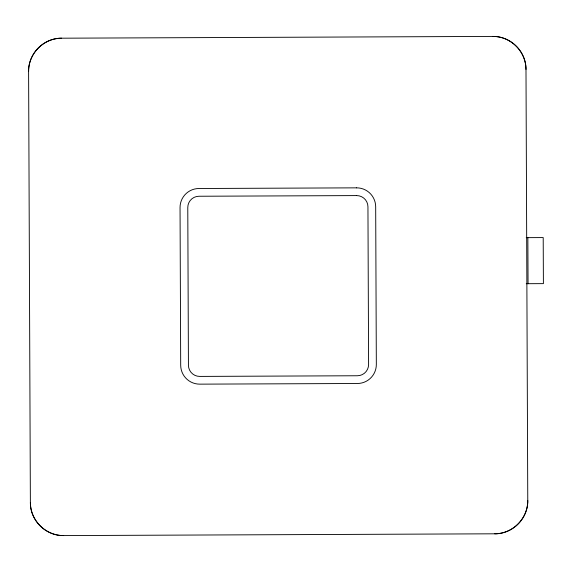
<?xml version="1.0" encoding="UTF-8"?>
<svg xmlns="http://www.w3.org/2000/svg" width="572" height="572" viewBox="0 0 572 572"><rect width="100%" height="100%" fill="white"/><g stroke="black" fill="none" stroke-linecap="round" stroke-linejoin="round"><path stroke-width="0.86" d="M28.6 71.493C28.192 53.768 43.894 37.931 61.626 38.195L492.692 36.415C510.417 36.007 526.254 51.709 525.99 69.434L527.77 500.507C528.185 518.232 512.476 534.069 494.751 533.805L63.678 535.585C45.953 535.993 30.123 520.291 30.38 502.566L28.6 71.493A33.162 33.162 0 0 1 61.626 38.195M526.24 237.652L543.207 237.58L543.4 283.633L526.261 283.705M527.856 237.645L528.049 283.698M527.77 500.507A33.162 33.162 0 0 1 494.751 533.805M492.692 36.415A33.162 33.162 0 0 1 525.99 69.434M63.678 535.585A33.162 33.162 0 0 1 30.38 502.566M356.613 187.852L198.949 188.503A18.983 18.983 0 0 0 180.044 207.572L180.695 365.236A18.983 18.983 0 0 0 199.757 384.148L357.428 383.497A18.983 18.983 0 0 0 376.333 364.428L375.682 206.764A18.983 18.983 0 0 0 356.613 187.852M356.649 195.588L198.977 196.246A11.247 11.247 0 0 0 187.78 207.536L188.431 365.208A11.247 11.247 0 0 0 199.728 376.412L357.393 375.754A11.247 11.247 0 0 0 368.597 364.464L367.946 206.792A11.247 11.247 0 0 0 356.649 195.588"/></g></svg>
